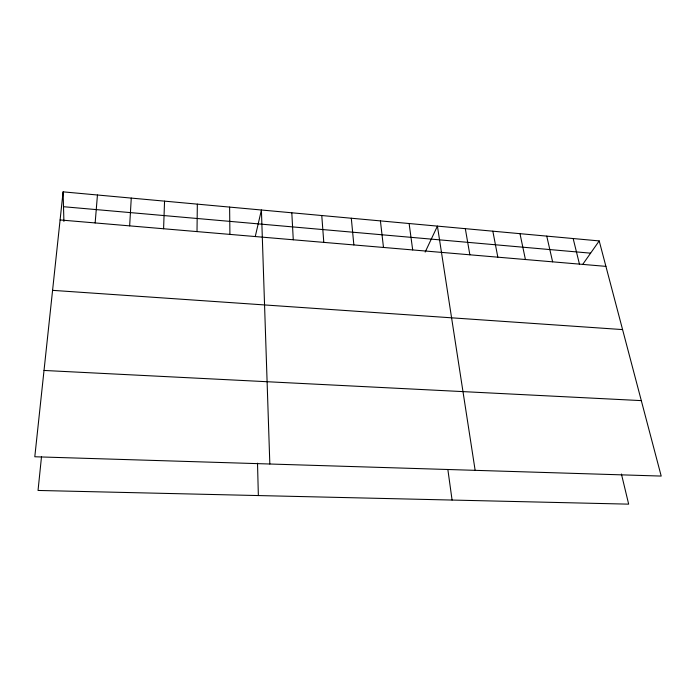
<?xml version="1.0" encoding="UTF-8"?>
<svg xmlns="http://www.w3.org/2000/svg" width="696" height="696" viewBox="0 0 696 696"><rect width="100%" height="100%" fill="white"/><g stroke="black" fill="none" stroke-linecap="round" stroke-linejoin="round"><path stroke-width="1.04" d="M197.011 231.594L197.333 204.137M163.595 228.758L164.552 201.135M129.647 225.869L131.266 198.09M95.152 222.938L97.449 195.002M41.508 456.715L38.036 490.454L628.662 504.148L621.415 474.011M63.101 191.852L34.8 456.767L661.2 476.073L599.204 240.92L63.101 191.852L63.91 221.432M255.249 236.579L261.409 210.001L269.83 464.014M425.169 252.065L437.419 226.113L475.142 470.339M582.648 264.489L599.204 240.92M44.022 370.455L641.312 400.618M52.583 290.345L622.581 329.591M60.1 219.953L605.92 266.368M63.51 206.712L590.6 253.161M573.156 238.537L579.455 264.123M546.752 236.118L552.624 261.835M519.982 233.665L525.419 259.521M492.838 231.185L497.831 257.181M465.32 228.662L469.852 254.797M447.911 469.896L452.078 500.05M409.118 223.52L412.693 249.934M380.416 220.893L383.487 247.454M351.306 218.231L353.855 244.931M321.769 215.525L323.788 242.373M291.807 212.785L293.277 239.781M257.511 463.179L258.355 495.561M229.61 207.095L229.915 234.395"/></g></svg>
